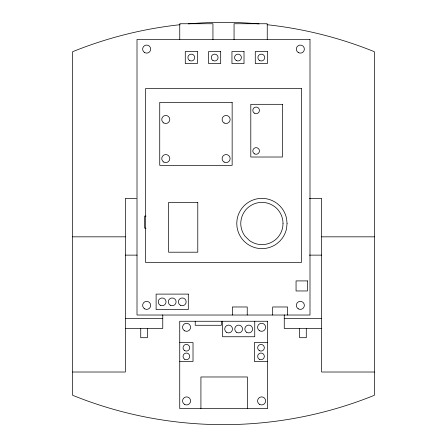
<?xml version="1.0" encoding="UTF-8"?>
<svg xmlns="http://www.w3.org/2000/svg" width="447" height="447" viewBox="0 0 447 447"><rect width="100%" height="100%" fill="white"/><g stroke="black" fill="none" stroke-linecap="round" stroke-linejoin="round"><path stroke-width="0.67" d="M136.357 198.407L125.35 198.407L125.339 372.016L72.638 372.016M309.363 198.407L321.672 198.407L321.661 372.016L374.362 372.016M145.99 216.119L144.649 216.119L144.649 228.188L145.99 228.188M72.638 236.832L125.339 236.832M321.661 236.832L374.362 236.832M125.35 255.131L137.128 255.131M309.363 255.131L321.672 255.131M125.35 318.393L162.764 318.393M284.258 318.393L321.672 318.393M125.35 328.45L162.764 328.45L162.764 314.917M321.672 328.45L284.258 328.45L284.258 314.917M179.739 342.581L193.015 342.581L193.015 361.478L179.739 361.478M267.641 342.581L254.365 342.581L254.365 361.478L267.641 361.478M306.284 328.45L306.284 337.703L299.646 337.703L299.646 328.45M287.566 315.023L287.566 306.977L272.681 306.977L272.681 315.023M267.25 39.694L267.25 23.741L234.06 23.741L234.06 39.694M254.751 321.259L254.751 336.747L222.567 336.747L222.567 321.259M247.387 408.558L247.387 376.977L200.921 376.977L200.921 408.558M247.236 315.023L247.236 306.977L232.351 306.977L232.351 315.023M221.377 321.259L221.377 325.282L195.227 325.282L195.227 321.259M212.94 39.694L212.94 23.741L179.75 23.741L179.75 39.694M147.376 328.45L147.376 337.703L140.738 337.703L140.738 328.45M180.175 24.691A402.3 402.3 0 0 0 72.638 51.707L72.638 395.293A402.3 402.3 0 0 0 374.362 395.293L374.362 51.707A402.3 402.3 0 0 0 267.032 24.714M188.427 23.881A402.3 402.3 0 0 1 259.003 23.92M283.035 223.5L282.806 226.595A21.344 21.344 0 0 1 278.241 236.904A20.344 20.344 0 0 1 275.318 239.832L274.497 240.464A21.562 21.562 0 0 1 265.004 244.392L263.981 244.526A20.21 20.21 0 0 1 260.88 244.61L258.819 244.397A21.562 21.562 0 0 1 249.325 240.464L244.945 236.089A21.551 21.551 0 0 1 241.017 226.595L240.883 225.567A20.249 20.249 0 0 1 240.804 222.466L241.017 220.405A21.551 21.551 0 0 1 244.95 210.911L245.582 210.09A20.216 20.216 0 0 1 247.716 207.844L249.325 206.536A21.562 21.562 0 0 1 258.819 202.608L265.004 202.603A21.562 21.562 0 0 1 274.497 206.542L275.318 207.173A20.344 20.344 0 0 1 278.241 210.09A21.344 21.344 0 0 1 282.806 220.405L283.035 223.5M287.058 223.5L286.577 228.4A25.524 25.524 0 0 1 282.107 238.486L279.699 241.291L276.894 243.693A25.669 25.669 0 0 1 265.596 248.376L261.914 248.661L258.232 248.376A25.669 25.669 0 0 1 246.928 243.693L244.118 241.291L241.715 238.486A25.652 25.652 0 0 1 237.039 227.182L236.754 223.5L237.033 219.818A25.652 25.652 0 0 1 241.715 208.514L244.118 205.709L246.923 203.307A25.669 25.669 0 0 1 258.232 198.624L261.914 198.339L265.596 198.624A25.669 25.669 0 0 1 276.894 203.312L279.699 205.709L282.107 208.514A25.524 25.524 0 0 1 286.572 218.6L287.058 223.5M309.994 39.448L137.005 39.448L137.005 315.023L309.994 315.023L309.994 39.448M197.35 51.517L185.281 51.517L185.281 63.586L197.35 63.586L197.35 51.517M220.684 51.517L208.615 51.517L208.615 63.586L220.684 63.586L220.684 51.517M244.017 51.517L231.948 51.517L231.948 63.586L244.017 63.586L244.017 51.517M267.351 51.517L255.282 51.517L255.282 63.586L267.351 63.586L267.351 51.517M301.345 88.467L145.655 88.467L145.655 262.529L301.345 262.529L301.345 88.467M232.149 102.374L159.735 102.374L159.735 165.334L232.149 165.334L232.149 102.374M282.381 104.319L250.801 104.319L250.801 157.02L282.381 157.02L282.381 104.319M197.781 202.418L168.614 202.418L168.614 252.203L197.781 252.203L197.781 202.418M307.458 280.906L296.054 280.906L296.054 290.963L307.458 290.963L307.458 280.906M188.299 294.104L156.115 294.104L156.115 309.592L188.299 309.592L188.299 294.104M267.641 321.259L179.739 321.259L179.739 408.558L267.641 408.558L267.641 321.259M236.709 332.372A3.894 3.894 0 0 0 242.548 329.003A3.894 3.894 0 0 0 236.709 325.634A3.894 3.894 0 0 0 236.709 332.372M226.651 332.372A3.894 3.894 0 0 0 232.49 329.003A3.894 3.894 0 0 0 226.651 325.634A3.894 3.894 0 0 0 226.651 332.372M246.766 332.372A3.894 3.894 0 0 0 252.605 329.003A3.894 3.894 0 0 0 246.766 325.634A3.894 3.894 0 0 0 246.766 332.372M184.706 359.259A3.336 3.336 0 0 0 189.712 356.371A3.336 3.336 0 0 0 184.706 353.482A3.336 3.336 0 0 0 184.706 359.259M184.706 350.638A3.336 3.336 0 0 0 189.712 347.749A3.336 3.336 0 0 0 184.706 344.861A3.336 3.336 0 0 0 184.706 350.638M259.333 359.259A3.336 3.336 0 0 0 264.339 356.371A3.336 3.336 0 0 0 259.333 353.482A3.336 3.336 0 0 0 259.333 359.259M259.333 350.638A3.336 3.336 0 0 0 264.339 347.749A3.336 3.336 0 0 0 259.333 344.861A3.336 3.336 0 0 0 259.333 350.638M259.595 404.401A4.023 4.023 0 0 0 265.63 400.914A4.023 4.023 0 0 0 259.595 397.428A4.023 4.023 0 0 0 259.595 404.401M184.566 404.401A4.023 4.023 0 0 0 190.601 400.914A4.023 4.023 0 0 0 184.566 397.428A4.023 4.023 0 0 0 184.566 404.401M184.566 330.78A4.023 4.023 0 0 0 190.601 327.293A4.023 4.023 0 0 0 184.566 323.807A4.023 4.023 0 0 0 184.566 330.78M259.595 330.78A4.023 4.023 0 0 0 265.63 327.293A4.023 4.023 0 0 0 259.595 323.807A4.023 4.023 0 0 0 259.595 330.78M259.606 60.513A3.42 3.42 0 0 0 264.736 57.551A3.42 3.42 0 0 0 259.606 54.59A3.42 3.42 0 0 0 259.606 60.513M236.273 60.513A3.42 3.42 0 0 0 241.402 57.551A3.42 3.42 0 0 0 236.273 54.59A3.42 3.42 0 0 0 236.273 60.513M212.94 60.513A3.42 3.42 0 0 0 218.069 57.551A3.42 3.42 0 0 0 212.94 54.59A3.42 3.42 0 0 0 212.94 60.513M189.606 60.513A3.42 3.42 0 0 0 194.736 57.551A3.42 3.42 0 0 0 189.606 54.59A3.42 3.42 0 0 0 189.606 60.513M170.262 305.217A3.894 3.894 0 0 0 176.101 301.848A3.894 3.894 0 0 0 170.262 298.479A3.894 3.894 0 0 0 170.262 305.217M180.32 305.217A3.894 3.894 0 0 0 186.159 301.848A3.894 3.894 0 0 0 180.32 298.479A3.894 3.894 0 0 0 180.32 305.217M160.205 305.217A3.894 3.894 0 0 0 166.044 301.848A3.894 3.894 0 0 0 160.205 298.479A3.894 3.894 0 0 0 160.205 305.217M298.328 308.855A4.023 4.023 0 0 0 304.362 305.368A4.023 4.023 0 0 0 298.328 301.881A4.023 4.023 0 0 0 298.328 308.855M144.649 308.855A4.023 4.023 0 0 0 150.684 305.368A4.023 4.023 0 0 0 144.649 301.881A4.023 4.023 0 0 0 144.649 308.855M298.328 52.59A4.023 4.023 0 0 0 304.362 49.103A4.023 4.023 0 0 0 298.328 45.616A4.023 4.023 0 0 0 298.328 52.59M144.649 52.59A4.023 4.023 0 0 0 150.684 49.103A4.023 4.023 0 0 0 144.649 45.616A4.023 4.023 0 0 0 144.649 52.59M224.103 122.959A4.023 4.023 0 0 0 230.138 119.472A4.023 4.023 0 0 0 224.103 115.991A4.023 4.023 0 0 0 224.103 122.959M163.758 122.959A4.023 4.023 0 0 0 169.793 119.472A4.023 4.023 0 0 0 163.758 115.991A4.023 4.023 0 0 0 163.758 122.959M163.758 162.06A4.023 4.023 0 0 0 169.793 158.579A4.023 4.023 0 0 0 163.758 155.092A4.023 4.023 0 0 0 163.758 162.06M224.103 162.06A4.023 4.023 0 0 0 230.138 158.579A4.023 4.023 0 0 0 224.103 155.092A4.023 4.023 0 0 0 224.103 162.06M254.22 113.091A3.319 3.319 0 0 0 259.439 110.672A3.319 3.319 0 0 0 254.74 107.364A3.319 3.319 0 0 0 254.22 113.091M254.472 153.841A3.319 3.319 0 0 0 259.45 150.969A3.319 3.319 0 0 0 254.472 148.091A3.319 3.319 0 0 0 254.472 153.841"/></g></svg>
